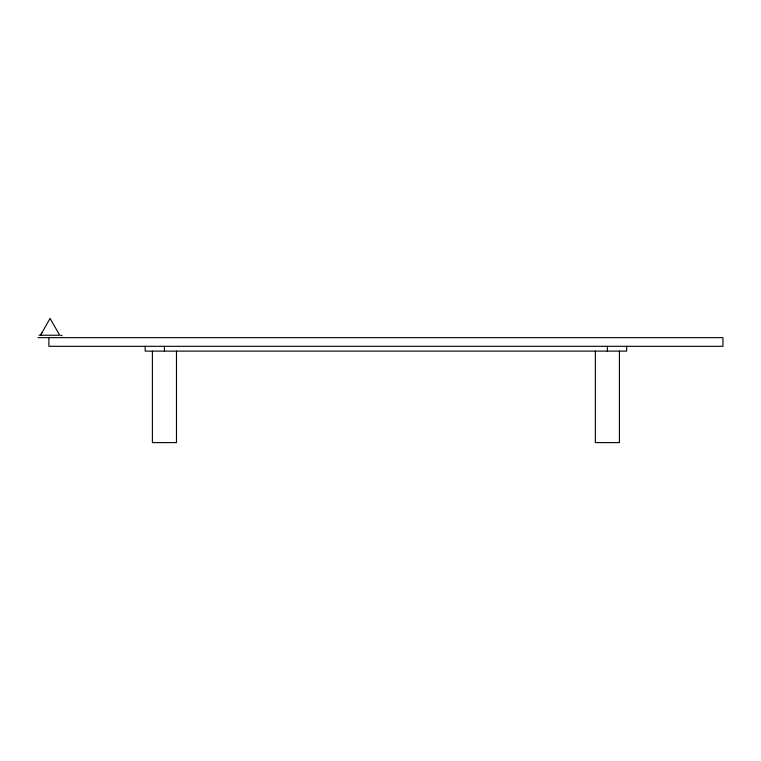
<?xml version="1.0" encoding="UTF-8"?>
<svg xmlns="http://www.w3.org/2000/svg" width="761" height="761" viewBox="0 0 761 761"><rect width="100%" height="100%" fill="white"/><g stroke="black" fill="none" stroke-linecap="round" stroke-linejoin="round"><path stroke-width="1.14" d="M41.865 332.785L40.561 335.24L50.083 318.393L59.719 335.24L39.03 335.24M60.766 335.24L62.126 335.725M38.05 337.646L722.95 337.646L722.95 346.312L48.885 346.312L48.885 337.646M626.655 346.312L626.655 351.125L145.18 351.125L145.18 346.312M619.435 351.125L619.435 442.607L595.359 442.607L595.359 351.125M607.392 346.312L607.392 351.125M176.476 351.125L176.476 442.607L152.4 442.607L152.4 351.125M164.433 346.312L164.433 351.125"/></g></svg>
